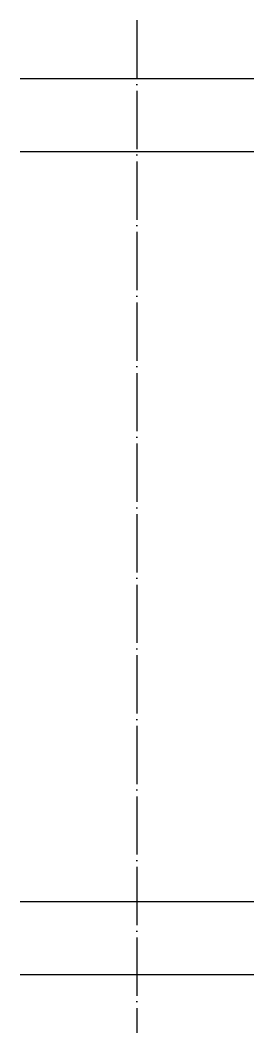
# Model space of a CAD drawing. Header units: millimetres. Extents: x -400 to 400, y -1736 to 1736.
import ezdxf

# ---------------------------------------------------------------- set-up
doc = ezdxf.new("R2010")
doc.units = ezdxf.units.MM
doc.linetypes.add('DOTE', pattern=[2.42, 2, -0.2, 0.02, -0.2])

msp = doc.modelspace()

# ---------------------------------------------------------------- linework, layer by layer
at = {"color": 4, "linetype": 'DOTE', "ltscale": 100}
msp.add_line((-0.2, 1736.4), (-0.2, -1736.4), dxfattribs=at)
at = {"color": 4}
for p, q in [((-400.2, 1536.4), (399.8, 1536.4)), ((-400.2, 1286.4), (399.8, 1286.4)), ((-400.2, -1286.4), (399.8, -1286.4)), ((-400.2, -1536.4), (399.8, -1536.4))]:
    msp.add_line(p, q, dxfattribs=at)

doc.saveas('drawing.dxf')
